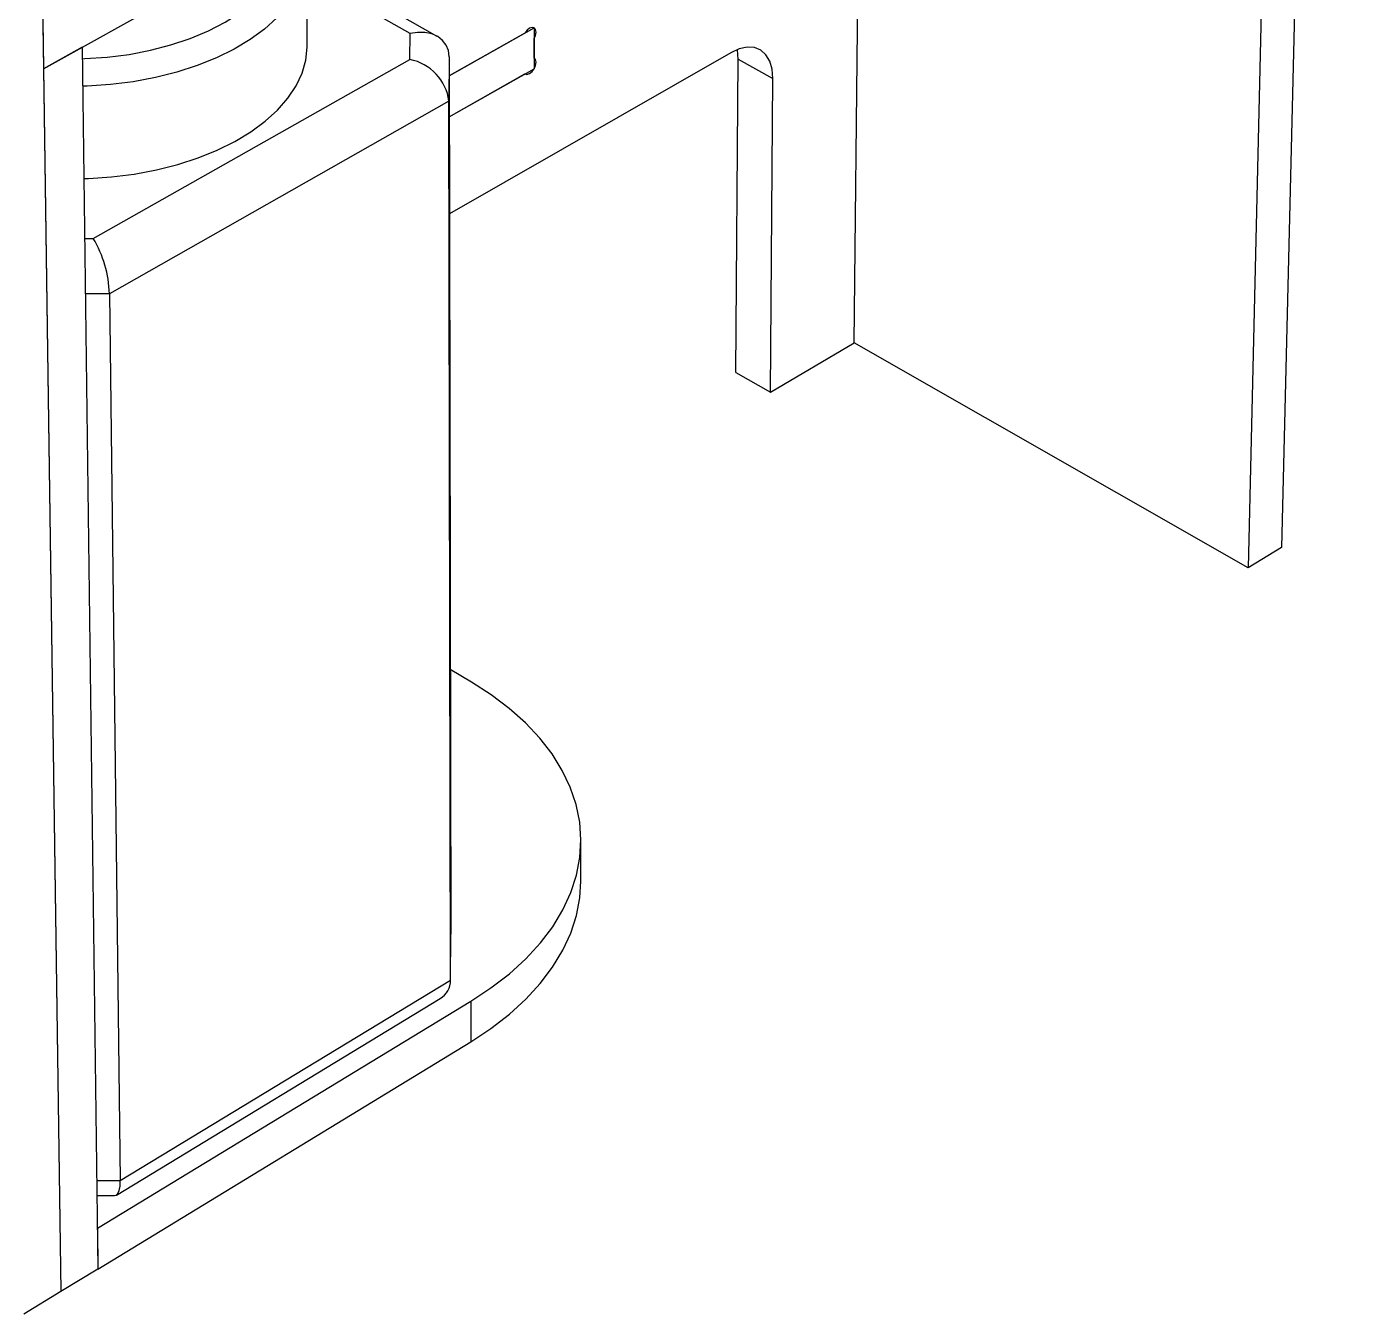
# Model space of a CAD drawing. Extents: x 0 to 151, y 0 to 220.
# Drawn here: x 88.28 to 124.89, y 84.3 to 119.54 of the extents above; entities that cross this region are included whole.
import ezdxf

# ---------------------------------------------------------------- set-up
doc = ezdxf.new("R2010")
doc.units = 0
doc.layers.get('0').update_dxf_attribs({"linetype": 'CONTINUOUS'})

msp = doc.modelspace()

# ---------------------------------------------------------------- linework, layer by layer
at = {"color": 7, "linetype": 'CONTINUOUS'}
for p, q in [((123.917, 199.659), (121.716, 104.731)), ((124.892, 198.783), (122.628, 105.287)), ((88.364, 144.947), (89.221, 84.923)), ((88.743, 118.391), (122.467, 137.15)), ((95.963, 119.04), (95.948, 121.551)), ((99.52, 119.276), (95.949, 121.303)), ((110.93, 110.89), (111.045, 121.496)), ((88.726, 119.602), (88.743, 118.391)), ((98.769, 118.64), (98.775, 119.351)), ((99.845, 118.192), (102.172, 119.51)), ((101.918, 119.366), (99.845, 118.192)), ((102.172, 119.51), (102.167, 119.512)), ((102.172, 119.51), (102.171, 118.391)), ((89.797, 118.977), (88.743, 118.391)), ((89.797, 118.977), (90.234, 85.541)), ((102.171, 118.688), (102.172, 119.213)), ((90.103, 113.745), (98.769, 118.64)), ((99.844, 118.719), (99.839, 117.504)), ((99.844, 118.719), (99.887, 94.707)), ((107.552, 118.828), (99.852, 114.419)), ((107.695, 110.081), (107.756, 118.652)), ((107.756, 118.652), (108.707, 118.119)), ((88.743, 118.391), (89.221, 84.923)), ((99.847, 117.071), (102.171, 118.391)), ((99.847, 117.071), (101.918, 118.247)), ((108.637, 109.539), (108.707, 118.119)), ((99.839, 117.504), (90.545, 112.228)), ((99.882, 93.445), (99.839, 117.504)), ((90.545, 112.228), (90.844, 87.965)), ((108.637, 109.539), (110.93, 110.89)), ((121.716, 104.731), (110.93, 110.89)), ((107.695, 110.081), (108.637, 109.539)), ((122.628, 105.287), (121.716, 104.731)), ((100.458, 101.603), (99.874, 101.951)), ((103.45, 96.156), (103.453, 97.259)), ((99.882, 93.445), (99.887, 94.707)), ((90.844, 87.965), (99.882, 93.445)), ((90.22, 86.661), (100.435, 92.871)), ((90.738, 87.565), (99.602, 92.944)), ((100.435, 92.871), (100.437, 91.76)), ((90.234, 85.541), (100.437, 91.76)), ((90.208, 87.551), (90.69, 87.551)), ((90.22, 86.661), (90.234, 85.541)), ((90.234, 85.541), (89.221, 84.923)), ((89.221, 84.923), (88.204, 84.303))]:
    msp.add_line(p, q, dxfattribs=at)
at = {"color": 8, "linetype": 'CONTINUOUS'}
for p, q in [((98.775, 119.351), (95.952, 120.956)), ((89.865, 113.745), (90.103, 113.745)), ((90.545, 112.228), (89.885, 112.228)), ((90.203, 87.965), (90.844, 87.965))]:
    msp.add_line(p, q, dxfattribs=at)
for points in [[(90.485, 118.707), (91.086, 118.784), (91.669, 118.896), (92.23, 119.041), (92.761, 119.218), (93.257, 119.426), (93.711, 119.661), (94.12, 119.921), (94.478, 120.202), (94.783, 120.503), (95.029, 120.819), (95.216, 121.147), (95.341, 121.483), (95.402, 121.824), (95.406, 122.097)], [(95.948, 121.551), (95.947, 121.492), (95.907, 121.136), (95.805, 120.784), (95.64, 120.438), (95.415, 120.102), (95.131, 119.78), (94.792, 119.474), (94.4, 119.188), (93.96, 118.925), (93.475, 118.687), (92.951, 118.477), (92.393, 118.298), (91.807, 118.15), (91.198, 118.036), (90.573, 117.957)], [(89.801, 118.664), (89.875, 118.666), (90.485, 118.707)], [(90.573, 117.957), (89.938, 117.914), (89.811, 117.909)]]:
    msp.add_lwpolyline(points, dxfattribs=at)
at = {"color": 7, "linetype": 'CONTINUOUS'}
for points in [[(99.844, 118.719), (99.824, 118.886), (99.763, 119.037), (99.664, 119.167), (99.531, 119.269), (99.369, 119.341), (99.184, 119.379), (98.983, 119.383), (98.775, 119.351)], [(102.172, 119.213), (102.21, 119.303), (102.224, 119.391), (102.211, 119.464), (102.172, 119.51), (102.114, 119.522), (102.045, 119.5), (101.977, 119.445), (101.918, 119.366)], [(90.604, 115.43), (91.227, 115.509), (91.834, 115.624), (92.419, 115.772), (92.976, 115.952), (93.498, 116.163), (93.981, 116.402), (94.42, 116.666), (94.811, 116.953), (95.149, 117.26), (95.432, 117.584), (95.656, 117.921), (95.821, 118.269), (95.923, 118.623), (95.963, 118.98), (95.963, 119.04)], [(108.707, 118.119), (108.687, 118.374), (108.623, 118.594), (108.517, 118.771), (108.374, 118.896), (108.199, 118.967), (107.998, 118.979), (107.779, 118.932), (107.552, 118.828)], [(101.918, 118.247), (101.976, 118.235), (102.044, 118.258), (102.113, 118.313), (102.171, 118.391), (102.21, 118.481), (102.223, 118.569), (102.21, 118.642), (102.171, 118.688)], [(107.756, 118.652), (107.736, 118.908), (107.736, 118.909)], [(89.844, 115.382), (89.97, 115.386), (90.604, 115.43)], [(100.435, 92.871), (100.989, 93.235), (101.493, 93.623), (101.945, 94.034), (102.341, 94.464), (102.679, 94.91), (102.958, 95.37), (103.176, 95.841), (103.331, 96.32), (103.424, 96.803), (103.453, 97.288), (103.418, 97.772), (103.321, 98.251), (103.162, 98.724), (102.943, 99.186), (102.664, 99.636), (102.327, 100.07), (101.936, 100.486), (101.492, 100.882), (100.999, 101.255), (100.458, 101.603)], [(100.437, 91.76), (100.99, 92.125), (101.493, 92.514), (101.944, 92.925), (102.34, 93.356), (102.678, 93.803), (102.956, 94.264), (103.174, 94.735), (103.329, 95.215), (103.421, 95.699), (103.45, 96.156)], [(90.69, 87.551), (90.729, 87.56), (90.779, 87.606), (90.816, 87.692), (90.838, 87.813), (90.844, 87.965)]]:
    msp.add_lwpolyline(points, dxfattribs=at)
for centre, radius, start, end in [((98.526, 117.338), 1.324, 7.1881, 79.3987), ((87.454, 112.152), 3.092, 1.4153, 31.0155), ((99.313, 93.435), 0.569, 300.5766, 1.0326)]:
    msp.add_arc(centre, radius, start, end, dxfattribs=at)

doc.saveas('drawing.dxf')
